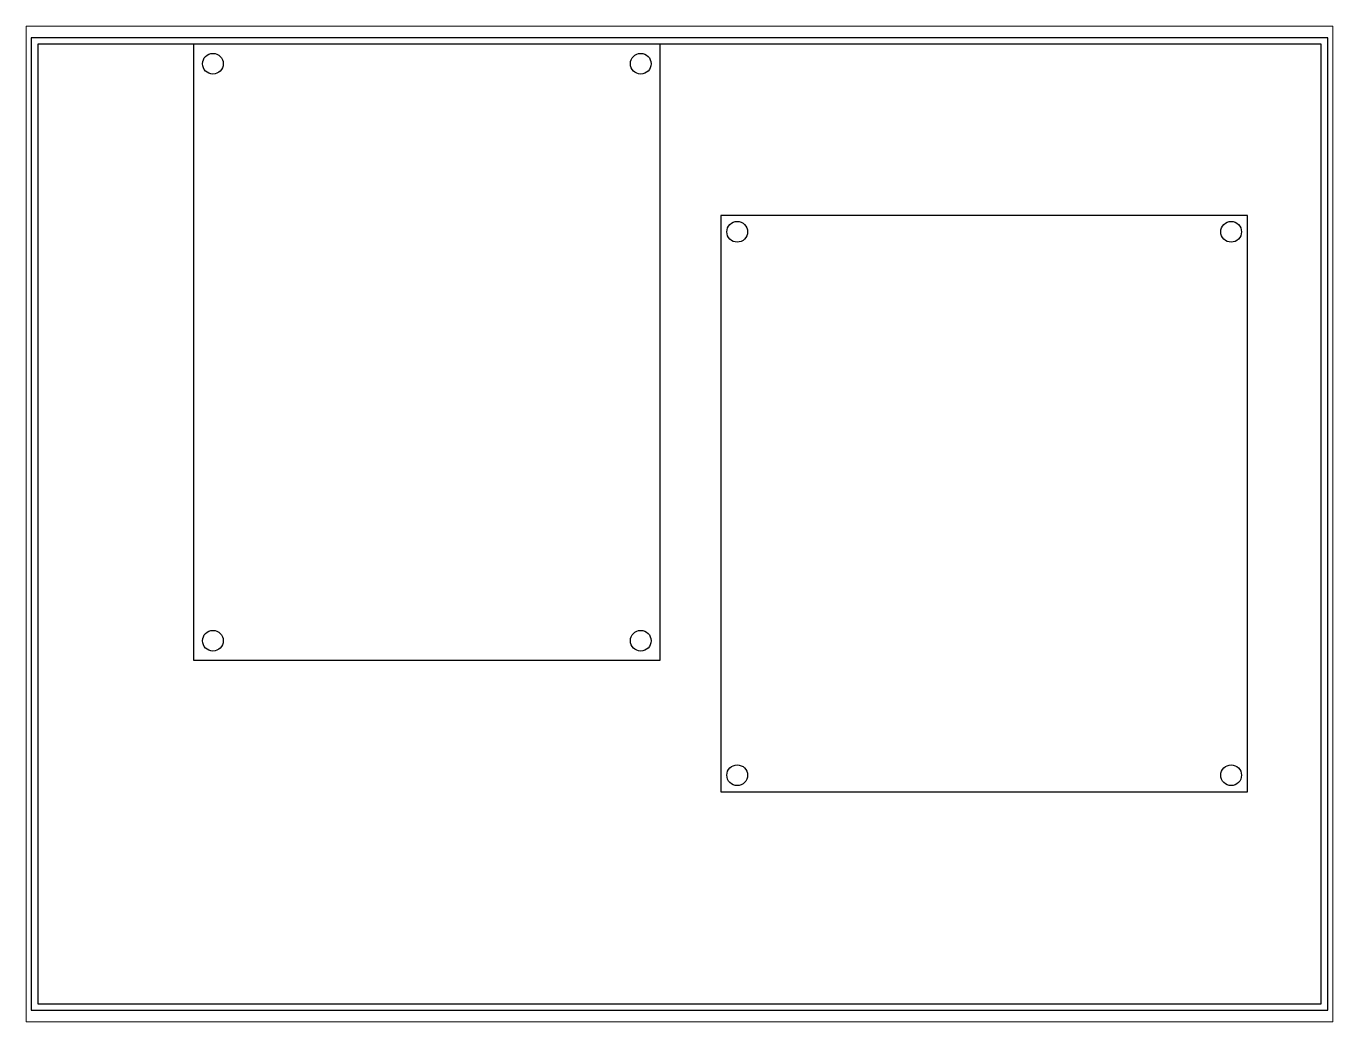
# Paper-space layout 'Layout2' of a CAD drawing. Header units: inches. Extents: x 1.05 to 9.45, y 0.8 to 7.2.
# The model-space entities are those that its viewports show. They can reach past a viewport. Long polylines and large blocks are cut down to what shows.
import ezdxf

# ---------------------------------------------------------------- set-up
doc = ezdxf.new("R2010")
doc.units = ezdxf.units.IN
doc.header["$MEASUREMENT"] = 0

msp = doc.modelspace()

# ---------------------------------------------------------------- linework, layer by layer
for points in [[(0, 0), (200, 0), (200, 150), (0, 150)], [(1, 1), (199, 1), (199, 149), (1, 149)], [(25.02, 54), (97.02, 54), (97.02, 149), (25.02, 149)], [(106.36, 33.71), (187.64, 33.71), (187.64, 122.61), (106.36, 122.61)]]:
    msp.add_lwpolyline(points, close=True)
for centre in [(28.02, 146), (94.02, 146), (108.9, 120.07), (185.1, 120.07), (28.02, 57), (94.02, 57), (108.9, 36.25), (185.1, 36.25)]:
    msp.add_circle(centre, 1.6)

psp = doc.layouts.new('Layout2')

# ---------------------------------------------------------------- viewports
at = {"layer": '0'}
psp.add_viewport(center=(5.25, 4), size=(8.4, 6.4), view_center_point=(99.9981, 75.0023), view_height=153.590059, dxfattribs=at)

doc.saveas('drawing.dxf')
